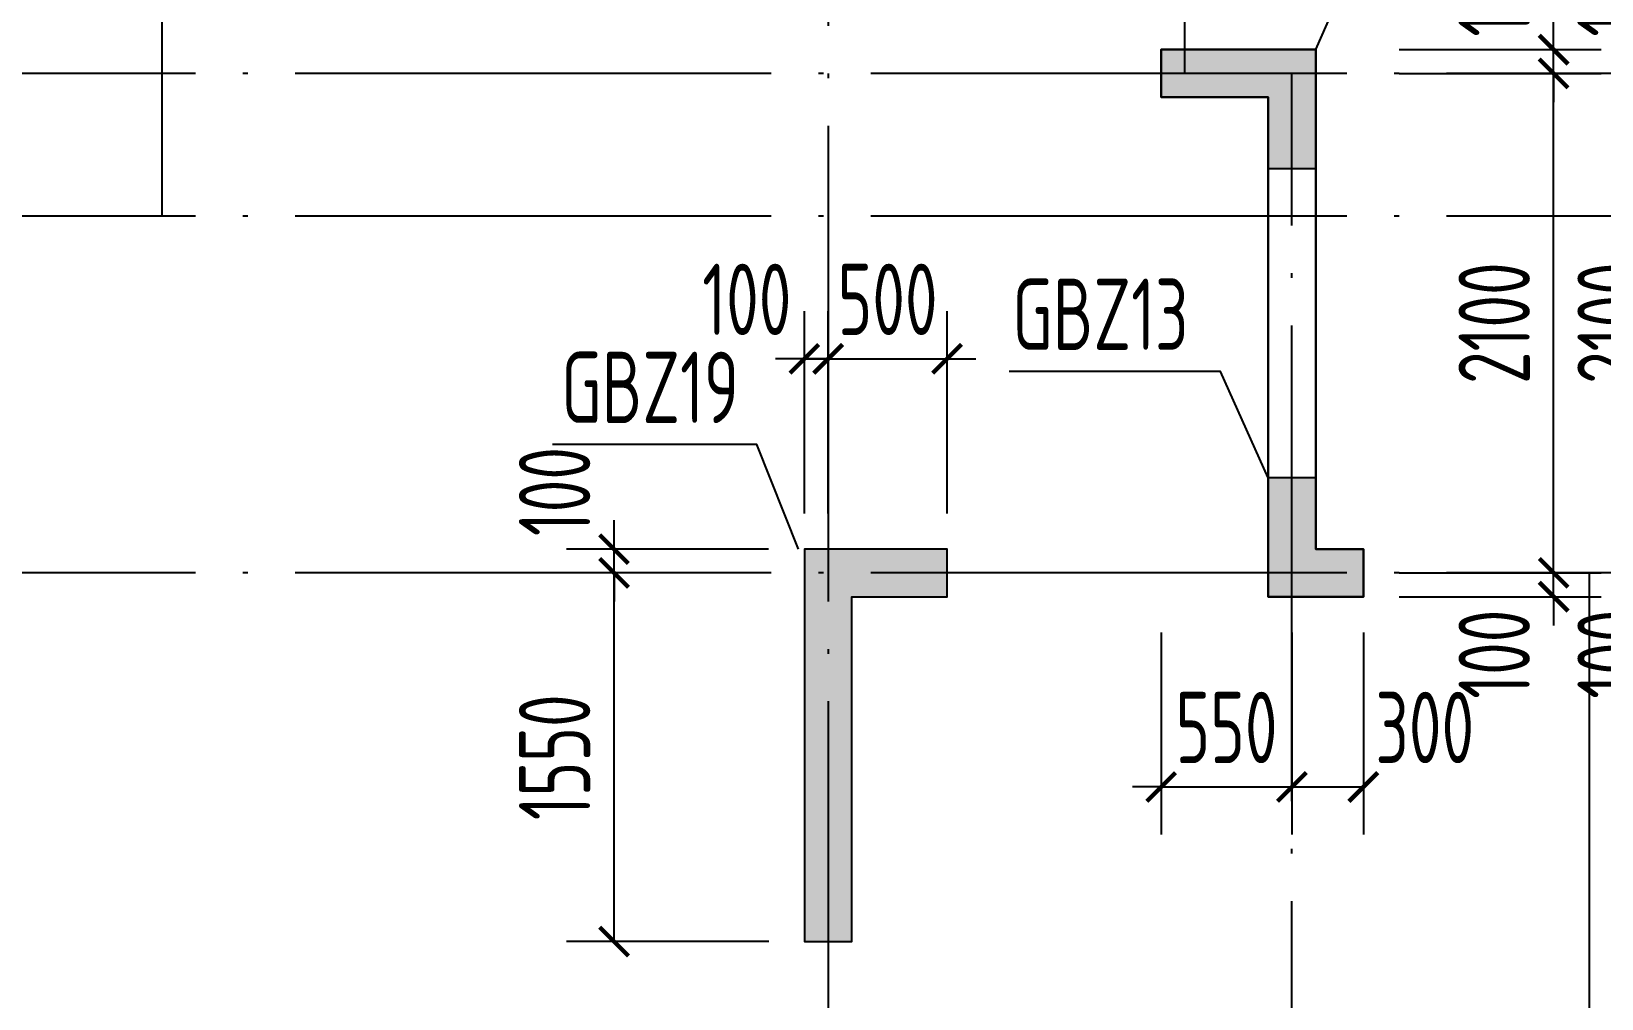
# Model space of a CAD drawing. Extents: x -668857 to 154266, y -275694 to 291306.
# Drawn here: x -308792 to -302191, y 206455 to 210522 of the extents above; entities that cross this region are included whole.
import ezdxf
from ezdxf.enums import TextEntityAlignment as Align

# ---------------------------------------------------------------- set-up
doc = ezdxf.new("R2010")
doc.units = 0
doc.header["$LTSCALE"] = 1000
doc.linetypes.add('DOTE', pattern=[2.42, 2, -0.2, 0.02, -0.2])
doc.layers.get('0').update_dxf_attribs({"linetype": 'CONTINUOUS'})
doc.layers.get('DEFPOINTS').update_dxf_attribs({"linetype": 'CONTINUOUS'})
for name, color, linetype in [('A-DOTE', 10, 'DOTE'), ('COLU_DE_TEXT', 7, 'CONTINUOUS'), ('LABEL', 1, 'CONTINUOUS'), ('S-Q墙实线', 6, 'CONTINUOUS'), ('S-Q墙标注', 3, 'CONTINUOUS'), ('S-X详图填充', 252, 'CONTINUOUS'), ('S-X详图实线', 4, 'CONTINUOUS')]:
    doc.layers.add(name, color=color, linetype=linetype)
doc.styles.add('TSSD_REIN', font='tssdeng.shx', dxfattribs={"width": 0.7, "height": 300, "bigfont": 'tssdchn.shx'})
doc.styles.add('结构文字', font='zstxt.shx', dxfattribs={"width": 0.7, "bigfont": 'zshz.shx'})
doc.dimstyles.new('STRUCK', dxfattribs={"dimtxt": 400, "dimasz": 121, "dimexe": 200, "dimexo": 150, "dimgap": 115, "dimtad": 1, "dimdec": 0, "dimdsep": 46, "dimtxsty": '结构文字', "dimblk": 'ARCHTICK', "dimcen": 400, "dimclrd": 3, "dimclre": 3, "dimclrt": 7, "dimadec": 0, "dimazin": 0, "dimtfac": 1, "dimtdec": 0, "dimtix": 1, "dimtmove": 2, "dimatfit": 3, "dimldrblk": '_DIMX', "dimfxl": 0, "dimtolj": 1, "dimtzin": 0, "dimarcsym": 0})

# ---------------------------------------------------------------- blocks, each defined once
blk = doc.blocks.new('20210726.16350016')
at = {"layer": 'A-DOTE'}
for p, q in [((36100, 10900), (36100, 21100)), ((38900.2, 13700), (38900, 3600)), ((40400, 11500), (40400, 13100)), ((55600, 11500), (3600, 11500)), ((40850, 3600), (40850, 11500)), ((55600, 10900), (3600, 10900)), ((55600, 9400), (3600, 9400)), ((42100, 9400), (42100, 3600))]:
    blk.add_line(p, q, dxfattribs=at)
blk = doc.blocks.new('_ArchTick')
at = {"color": 0, "linetype": 'ByBlock', "const_width": 0.15}
blk.add_lwpolyline([(-0.5, -0.5), (0.5, 0.5)], dxfattribs=at)
blk = doc.blocks.new('*D674')
at = {"layer": 'DEFPOINTS', "color": 0}
for p in [(-304042.4, 208145.4), (-303492.3, 208145.4), (-303492.3, 207345.4)]:
    blk.add_point(p, dxfattribs=at)
at = {"layer": 'S-Q墙标注', "color": 3, "lineweight": -2}
for p, q in [((-304042.4, 207995.4), (-304042.4, 207145.4)), ((-303492.3, 207995.4), (-303492.3, 207145.4)), ((-304042.4, 207345.4), (-304163.4, 207345.4)), ((-304042.4, 207345.4), (-303492.3, 207345.4)), ((-303492.3, 207345.4), (-303371.3, 207345.4))]:
    blk.add_line(p, q, dxfattribs=at)
at = {"layer": 'S-Q墙标注', "color": 3, "lineweight": -2, "xscale": 121, "yscale": 121, "zscale": 121}
blk.add_blockref('_ArchTick', (-304042.4, 207345.4), dxfattribs=at)
at = {"layer": 'S-Q墙标注', "color": 3, "lineweight": -2, "xscale": 121, "yscale": 121, "zscale": 121, "rotation": 180}
blk.add_blockref('_ArchTick', (-303492.3, 207345.4), dxfattribs=at)
at = {"layer": 'S-Q墙标注', "color": 7, "insert": (-303767.4, 207595.4), "char_height": 300, "attachment_point": 5, "style": 'TSSD_REIN'}
blk.add_mtext('\\A1;550', dxfattribs=at)
blk = doc.blocks.new('_DIMX')
blk.add_line((-150, 0), (150, 0))
at = {"const_width": 50}
blk.add_lwpolyline([(-70, -70), (70, 70)], dxfattribs=at)
blk = doc.blocks.new('*D675')
at = {"layer": 'DEFPOINTS', "color": 0}
for p in [(-303492.3, 208145.4), (-303192.3, 208145.4), (-303192.3, 207345.4)]:
    blk.add_point(p, dxfattribs=at)
at = {"layer": 'S-Q墙标注', "color": 3, "lineweight": -2}
for p, q in [((-303492.3, 207995.4), (-303492.3, 207145.4)), ((-303192.3, 207995.4), (-303192.3, 207145.4)), ((-303492.3, 207345.4), (-303192.3, 207345.4))]:
    blk.add_line(p, q, dxfattribs=at)
at = {"layer": 'S-Q墙标注', "color": 3, "lineweight": -2, "xscale": 121, "yscale": 121, "zscale": 121, "rotation": 180}
blk.add_blockref('_ArchTick', (-303492.3, 207345.4), dxfattribs=at)
at = {"layer": 'S-Q墙标注', "color": 3, "lineweight": -2, "xscale": 121, "yscale": 121, "zscale": 121}
blk.add_blockref('_ArchTick', (-303192.3, 207345.4), dxfattribs=at)
at = {"layer": 'S-Q墙标注', "color": 7, "insert": (-302934.2, 207595.4), "char_height": 300, "attachment_point": 5, "style": 'TSSD_REIN'}
blk.add_mtext('\\A1;300', dxfattribs=at)
blk = doc.blocks.new('*D716')
at = {"layer": 'DEFPOINTS', "color": 0}
for p in [(-306342.3, 208245.4), (-305542.3, 208245.4), (-305542.2, 206695.1)]:
    blk.add_point(p, dxfattribs=at)
at = {"layer": 'S-Q墙标注', "color": 3, "lineweight": -2}
for p, q in [((-305692.3, 208245.4), (-306542.3, 208245.4)), ((-306342.3, 206695.1), (-306342.3, 208245.4)), ((-305692.2, 206695.1), (-306542.3, 206695.1))]:
    blk.add_line(p, q, dxfattribs=at)
at = {"layer": 'S-Q墙标注', "color": 3, "lineweight": -2, "xscale": 121, "yscale": 121, "zscale": 121}
for p, rotation in [((-306342.3, 208245.4), 90), ((-306342.3, 206695.1), 270)]:
    blk.add_blockref('_ArchTick', p, dxfattribs=dict(at, rotation=rotation))
at = {"layer": 'S-Q墙标注', "color": 7, "insert": (-306592.3, 207470.2), "char_height": 300, "attachment_point": 5, "rotation": 90, "style": 'TSSD_REIN'}
blk.add_mtext('\\A1;1550', dxfattribs=at)
blk = doc.blocks.new('*D717')
at = {"layer": 'DEFPOINTS', "color": 0}
for p in [(-306342.3, 208345.4), (-305542.3, 208345.4), (-305542.3, 208245.4)]:
    blk.add_point(p, dxfattribs=at)
at = {"layer": 'S-Q墙标注', "color": 3, "lineweight": -2}
for p, q in [((-306342.3, 208345.4), (-306342.3, 208466.4)), ((-305692.3, 208345.4), (-306542.3, 208345.4)), ((-306342.3, 208245.4), (-306342.3, 208345.4)), ((-305692.3, 208245.4), (-306542.3, 208245.4)), ((-306342.3, 208245.4), (-306342.3, 208124.4))]:
    blk.add_line(p, q, dxfattribs=at)
at = {"layer": 'S-Q墙标注', "color": 3, "lineweight": -2, "xscale": 121, "yscale": 121, "zscale": 121}
for p, rotation in [((-306342.3, 208345.4), 270), ((-306342.3, 208245.4), 90)]:
    blk.add_blockref('_ArchTick', p, dxfattribs=dict(at, rotation=rotation))
at = {"layer": 'S-Q墙标注', "color": 7, "insert": (-306592.3, 208587.3), "char_height": 300, "attachment_point": 5, "rotation": 90, "style": 'TSSD_REIN'}
blk.add_mtext('\\A1;100', dxfattribs=at)
blk = doc.blocks.new('*D718')
at = {"layer": 'DEFPOINTS', "color": 0}
for p in [(-305442.2, 209145.4), (-305542.2, 208345.4), (-305442.2, 208345.4)]:
    blk.add_point(p, dxfattribs=at)
at = {"layer": 'S-Q墙标注', "color": 3, "lineweight": -2}
for p, q in [((-305542.2, 208495.4), (-305542.2, 209345.4)), ((-305442.2, 208495.4), (-305442.2, 209345.4)), ((-305542.2, 209145.4), (-305663.2, 209145.4)), ((-305542.2, 209145.4), (-305442.2, 209145.4)), ((-305442.2, 209145.4), (-305321.2, 209145.4))]:
    blk.add_line(p, q, dxfattribs=at)
at = {"layer": 'S-Q墙标注', "color": 3, "lineweight": -2, "xscale": 121, "yscale": 121, "zscale": 121}
blk.add_blockref('_ArchTick', (-305542.2, 209145.4), dxfattribs=at)
at = {"layer": 'S-Q墙标注', "color": 3, "lineweight": -2, "xscale": 121, "yscale": 121, "zscale": 121, "rotation": 180}
blk.add_blockref('_ArchTick', (-305442.2, 209145.4), dxfattribs=at)
at = {"layer": 'S-Q墙标注', "color": 7, "insert": (-305784.1, 209395.4), "char_height": 300, "attachment_point": 5, "style": 'TSSD_REIN'}
blk.add_mtext('\\A1;100', dxfattribs=at)
blk = doc.blocks.new('*D719')
at = {"layer": 'DEFPOINTS', "color": 0}
for p in [(-304942.3, 209145.4), (-305442.2, 208345.4), (-304942.3, 208345.4)]:
    blk.add_point(p, dxfattribs=at)
at = {"layer": 'S-Q墙标注', "color": 3, "lineweight": -2}
for p, q in [((-305442.2, 208495.4), (-305442.2, 209345.4)), ((-304942.3, 208495.4), (-304942.3, 209345.4)), ((-305442.2, 209145.4), (-305563.2, 209145.4)), ((-305442.2, 209145.4), (-304942.3, 209145.4)), ((-304942.3, 209145.4), (-304821.3, 209145.4))]:
    blk.add_line(p, q, dxfattribs=at)
at = {"layer": 'S-Q墙标注', "color": 3, "lineweight": -2, "xscale": 121, "yscale": 121, "zscale": 121}
blk.add_blockref('_ArchTick', (-305442.2, 209145.4), dxfattribs=at)
at = {"layer": 'S-Q墙标注', "color": 3, "lineweight": -2, "xscale": 121, "yscale": 121, "zscale": 121, "rotation": 180}
blk.add_blockref('_ArchTick', (-304942.3, 209145.4), dxfattribs=at)
at = {"layer": 'S-Q墙标注', "color": 7, "insert": (-305192.2, 209395.4), "char_height": 300, "attachment_point": 5, "style": 'TSSD_REIN'}
blk.add_mtext('\\A1;500', dxfattribs=at)
blk = doc.blocks.new('*D726')
at = {"layer": 'DEFPOINTS', "color": 0}
for p in [(-303192.3, 208245.4), (-302392.3, 208245.4), (-303192.3, 208145.4)]:
    blk.add_point(p, dxfattribs=at)
at = {"layer": 'S-Q墙标注', "color": 3, "lineweight": -2}
for p, q in [((-302392.3, 208245.4), (-302392.3, 208366.4)), ((-303042.3, 208245.4), (-302192.3, 208245.4)), ((-302392.3, 208145.4), (-302392.3, 208245.4)), ((-303042.3, 208145.4), (-302192.3, 208145.4)), ((-302392.3, 208145.4), (-302392.3, 208024.4))]:
    blk.add_line(p, q, dxfattribs=at)
at = {"layer": 'S-Q墙标注', "color": 3, "lineweight": -2, "xscale": 121, "yscale": 121, "zscale": 121}
for p, rotation in [((-302392.3, 208245.4), 270), ((-302392.3, 208145.4), 90)]:
    blk.add_blockref('_ArchTick', p, dxfattribs=dict(at, rotation=rotation))
at = {"layer": 'S-Q墙标注', "color": 7, "insert": (-302642.3, 207903.5), "char_height": 300, "attachment_point": 5, "rotation": 90, "style": 'TSSD_REIN'}
blk.add_mtext('\\A1;100', dxfattribs=at)
blk = doc.blocks.new('*D727')
at = {"layer": 'DEFPOINTS', "color": 0}
for p in [(-303192.3, 210345.4), (-302392.3, 210345.4), (-303192.3, 208245.4)]:
    blk.add_point(p, dxfattribs=at)
at = {"layer": 'S-Q墙标注', "color": 3, "lineweight": -2}
for p, q in [((-303042.3, 210345.4), (-302192.3, 210345.4)), ((-302392.3, 208245.4), (-302392.3, 210345.4)), ((-303042.3, 208245.4), (-302192.3, 208245.4))]:
    blk.add_line(p, q, dxfattribs=at)
at = {"layer": 'S-Q墙标注', "color": 3, "lineweight": -2, "xscale": 121, "yscale": 121, "zscale": 121}
for p, rotation in [((-302392.3, 210345.4), 90), ((-302392.3, 208245.4), 270)]:
    blk.add_blockref('_ArchTick', p, dxfattribs=dict(at, rotation=rotation))
at = {"layer": 'S-Q墙标注', "color": 7, "insert": (-302642.3, 209295.4), "char_height": 300, "attachment_point": 5, "rotation": 90, "style": 'TSSD_REIN'}
blk.add_mtext('\\A1;2100', dxfattribs=at)
blk = doc.blocks.new('*D728')
at = {"layer": 'DEFPOINTS', "color": 0}
for p in [(-303192.3, 210445.4), (-302392.3, 210445.4), (-303192.3, 210345.4)]:
    blk.add_point(p, dxfattribs=at)
at = {"layer": 'S-Q墙标注', "color": 3, "lineweight": -2}
for p, q in [((-302392.3, 210445.4), (-302392.3, 210566.4)), ((-303042.3, 210445.4), (-302192.3, 210445.4)), ((-302392.3, 210345.4), (-302392.3, 210445.4)), ((-303042.3, 210345.4), (-302192.3, 210345.4)), ((-302392.3, 210345.4), (-302392.3, 210224.4))]:
    blk.add_line(p, q, dxfattribs=at)
at = {"layer": 'S-Q墙标注', "color": 3, "lineweight": -2, "xscale": 121, "yscale": 121, "zscale": 121}
for p, rotation in [((-302392.3, 210445.4), 270), ((-302392.3, 210345.4), 90)]:
    blk.add_blockref('_ArchTick', p, dxfattribs=dict(at, rotation=rotation))
at = {"layer": 'S-Q墙标注', "color": 7, "insert": (-302642.3, 210687.3), "char_height": 300, "attachment_point": 5, "rotation": 90, "style": 'TSSD_REIN'}
blk.add_mtext('\\A1;100', dxfattribs=at)
blk = doc.blocks.new('*D729')
at = {"layer": 'DEFPOINTS', "color": 0}
for p in [(-301892.3, 208245.4), (-301092.3, 208245.4), (-301092.3, 208145.4)]:
    blk.add_point(p, dxfattribs=at)
at = {"layer": 'S-Q墙标注', "color": 3, "lineweight": -2}
for p, q in [((-301892.3, 208245.4), (-301892.3, 208366.4)), ((-301242.3, 208245.4), (-302092.3, 208245.4)), ((-301892.3, 208145.4), (-301892.3, 208245.4)), ((-301242.3, 208145.4), (-302092.3, 208145.4)), ((-301892.3, 208145.4), (-301892.3, 208024.4))]:
    blk.add_line(p, q, dxfattribs=at)
at = {"layer": 'S-Q墙标注', "color": 3, "lineweight": -2, "xscale": 121, "yscale": 121, "zscale": 121}
for p, rotation in [((-301892.3, 208245.4), 270), ((-301892.3, 208145.4), 90)]:
    blk.add_blockref('_ArchTick', p, dxfattribs=dict(at, rotation=rotation))
at = {"layer": 'S-Q墙标注', "color": 7, "insert": (-302142.3, 207903.5), "char_height": 300, "attachment_point": 5, "rotation": 90, "style": 'TSSD_REIN'}
blk.add_mtext('\\A1;100', dxfattribs=at)
blk = doc.blocks.new('*D730')
at = {"layer": 'DEFPOINTS', "color": 0}
for p in [(-301892.3, 210345.4), (-301092.3, 210345.4), (-301092.3, 208245.4)]:
    blk.add_point(p, dxfattribs=at)
at = {"layer": 'S-Q墙标注', "color": 3, "lineweight": -2}
for p, q in [((-301242.3, 210345.4), (-302092.3, 210345.4)), ((-301892.3, 208245.4), (-301892.3, 210345.4)), ((-301242.3, 208245.4), (-302092.3, 208245.4))]:
    blk.add_line(p, q, dxfattribs=at)
at = {"layer": 'S-Q墙标注', "color": 3, "lineweight": -2, "xscale": 121, "yscale": 121, "zscale": 121}
for p, rotation in [((-301892.3, 210345.4), 90), ((-301892.3, 208245.4), 270)]:
    blk.add_blockref('_ArchTick', p, dxfattribs=dict(at, rotation=rotation))
at = {"layer": 'S-Q墙标注', "color": 7, "insert": (-302142.3, 209295.4), "char_height": 300, "attachment_point": 5, "rotation": 90, "style": 'TSSD_REIN'}
blk.add_mtext('\\A1;2100', dxfattribs=at)
blk = doc.blocks.new('*D731')
at = {"layer": 'DEFPOINTS', "color": 0}
for p in [(-301892.3, 210445.4), (-301092.3, 210445.4), (-301092.3, 210345.4)]:
    blk.add_point(p, dxfattribs=at)
at = {"layer": 'S-Q墙标注', "color": 3, "lineweight": -2}
for p, q in [((-301892.3, 210445.4), (-301892.3, 210566.4)), ((-301242.3, 210445.4), (-302092.3, 210445.4)), ((-301892.3, 210345.4), (-301892.3, 210445.4)), ((-301242.3, 210345.4), (-302092.3, 210345.4)), ((-301892.3, 210345.4), (-301892.3, 210224.4))]:
    blk.add_line(p, q, dxfattribs=at)
at = {"layer": 'S-Q墙标注', "color": 3, "lineweight": -2, "xscale": 121, "yscale": 121, "zscale": 121}
for p, rotation in [((-301892.3, 210445.4), 270), ((-301892.3, 210345.4), 90)]:
    blk.add_blockref('_ArchTick', p, dxfattribs=dict(at, rotation=rotation))
at = {"layer": 'S-Q墙标注', "color": 7, "insert": (-302142.3, 210687.3), "char_height": 300, "attachment_point": 5, "rotation": 90, "style": 'TSSD_REIN'}
blk.add_mtext('\\A1;100', dxfattribs=at)

msp = doc.modelspace()

# ---------------------------------------------------------------- hatches: boundary and pattern name
at = {"layer": 'S-X详图填充'}
h = msp.add_hatch(color=256, dxfattribs=at)
h.dxf.hatch_style = 1
h.paths.add_polyline_path([(-303592.34, 209945.42), (-303392.34, 209945.42), (-303392.34, 210445.42), (-304042.34, 210445.42), (-304042.34, 210245.42), (-303592.34, 210245.42)])
h = msp.add_hatch(color=256, dxfattribs=at)
h.dxf.hatch_style = 1
h.paths.add_polyline_path([(-303392.34, 208645.42), (-303592.34, 208645.42), (-303592.34, 208145.42), (-303192.34, 208145.42), (-303192.34, 208345.42), (-303392.34, 208345.42)])
h = msp.add_hatch(color=256, dxfattribs=at)
h.dxf.hatch_style = 1
h.paths.add_polyline_path([(-305542.23, 206695.11), (-305342.23, 206695.11), (-305342.19, 208145.37), (-304942.19, 208145.37), (-304942.19, 208345.37), (-305542.19, 208345.37)])

# ---------------------------------------------------------------- linework, layer by layer
at = {"layer": 'LABEL'}
for points in [[(-303392.38, 210445.42), (-303192.38, 210901.4), (-302336.35, 210901.4)], [(-303592.33, 208645.42), (-303792.33, 209092.77), (-304681.36, 209092.77)], [(-305567.09, 208345.39), (-305742.09, 208785.39), (-306601.52, 208785.39)]]:
    msp.add_lwpolyline(points, dxfattribs=at)
at = {"layer": 'S-Q墙实线'}
for points in [[(-303392.33, 210445.39), (-304042.39, 210445.39), (-304042.39, 210245.39), (-303592.33, 210245.39), (-303592.33, 208145.39), (-303192.33, 208145.39), (-303192.33, 208345.39), (-303392.33, 208345.39)], [(-305342.19, 206695.11), (-305342.19, 208145.37), (-304942.19, 208145.37), (-304942.19, 208345.37), (-305542.19, 208345.37), (-305542.19, 206695.11)]]:
    msp.add_lwpolyline(points, close=True, dxfattribs=at)
at = {"layer": 'S-Q墙实线', "ltscale": 0.5}
msp.add_lwpolyline([(-304042.33, 210445.39), (-303392.33, 210445.39), (-303392.33, 208345.39), (-303192.33, 208345.39), (-303192.33, 208145.39), (-303592.33, 208145.39), (-303592.33, 210245.39), (-304042.33, 210245.39), (-304042.33, 210445.39)], dxfattribs=at)
at = {"layer": 'S-X详图实线'}
for points in [[(-303592.34, 209945.42), (-303392.34, 209945.42), (-303392.34, 210445.42), (-304042.34, 210445.42), (-304042.34, 210245.42), (-303592.34, 210245.42), (-303592.34, 209945.42)], [(-303392.34, 208645.42), (-303592.34, 208645.42), (-303592.34, 208145.42), (-303192.34, 208145.42), (-303192.34, 208345.42), (-303392.34, 208345.42), (-303392.34, 208645.42)], [(-305542.23, 206695.11), (-305342.23, 206695.11), (-305342.19, 208145.37), (-304942.19, 208145.37), (-304942.19, 208345.37), (-305542.19, 208345.37), (-305542.23, 206695.11)]]:
    msp.add_lwpolyline(points, close=True, dxfattribs=at)

# ---------------------------------------------------------------- block references
at = {"layer": 'A-DOTE'}
msp.add_blockref('20210726.16350016', (-344342.33, 198845.35), dxfattribs=at)

# ---------------------------------------------------------------- texts
at = {"layer": 'COLU_DE_TEXT', "style": 'TSSD_REIN', "width": 0.7}
for s, p in [('GBZ13', (-304667.72, 209092.77)), ('GBZ19', (-306563.89, 208785.39))]:
    msp.add_text(s, height=300, dxfattribs=at).set_placement(p, align=Align.BOTTOM_LEFT)

# ---------------------------------------------------------------- dimensions: what is measured, and where the dimension line sits
at = {"layer": 'S-Q墙标注'}
for base, p1, p2, picture, middle in [((-302392.33, 210445.39), (-303192.33, 210345.39), (-303192.33, 210445.39), '*D728', (-302642.33, 210687.32)), ((-301892.33, 210445.39), (-301092.33, 210345.39), (-301092.33, 210445.39), '*D731', (-302142.33, 210687.32)), ((-306342.3, 208345.37), (-305542.3, 208245.37), (-305542.3, 208345.37), '*D717', (-306592.3, 208587.29)), ((-302392.33, 208245.39), (-303192.33, 208145.39), (-303192.33, 208245.39), '*D726', (-302642.33, 207903.47)), ((-301892.33, 208245.39), (-301092.33, 208145.39), (-301092.33, 208245.39), '*D729', (-302142.33, 207903.47))]:
    dim = msp.add_linear_dim(base=base, p1=p1, p2=p2, angle=90, dimstyle='STRUCK', override={"dimtxt": 300, "dimgap": 100, "dimtxsty": 'TSSD_REIN'}, dxfattribs=at)
    dim.commit()
    dim.dimension.update_dxf_attribs({"geometry": picture, "text_midpoint": middle, "dimtype": 160})
for base, p1, p2, picture, middle in [((-302392.33, 210345.39), (-303192.33, 208245.39), (-303192.33, 210345.39), '*D727', (-302642.33, 209295.39)), ((-301892.33, 210345.39), (-301092.33, 208245.39), (-301092.33, 210345.39), '*D730', (-302142.33, 209295.39)), ((-306342.3, 208245.37), (-305542.19, 206695.11), (-305542.3, 208245.37), '*D716', (-306592.3, 207470.24))]:
    dim = msp.add_linear_dim(base=base, p1=p1, p2=p2, angle=90, dimstyle='STRUCK', override={"dimtxt": 300, "dimgap": 100, "dimtxsty": 'TSSD_REIN'}, dxfattribs=at)
    dim.commit()
    dim.dimension.update_dxf_attribs({"geometry": picture, "text_midpoint": middle})
for base, p1, p2, picture, middle in [((-305442.19, 209145.37), (-305542.19, 208345.37), (-305442.19, 208345.37), '*D718', (-305784.11, 209395.37)), ((-303192.33, 207345.39), (-303492.33, 208145.39), (-303192.33, 208145.39), '*D675', (-302934.25, 207595.39))]:
    dim = msp.add_linear_dim(base=base, p1=p1, p2=p2, dimstyle='STRUCK', override={"dimtxt": 300, "dimgap": 100, "dimtxsty": 'TSSD_REIN'}, dxfattribs=at)
    dim.commit()
    dim.dimension.update_dxf_attribs({"geometry": picture, "text_midpoint": middle, "dimtype": 160})
for base, p1, p2, picture, middle in [((-304942.28, 209145.37), (-305442.19, 208345.37), (-304942.28, 208345.37), '*D719', (-305192.23, 209395.37)), ((-303492.33, 207345.39), (-304042.39, 208145.39), (-303492.33, 208145.39), '*D674', (-303767.36, 207595.39))]:
    dim = msp.add_linear_dim(base=base, p1=p1, p2=p2, dimstyle='STRUCK', override={"dimtxt": 300, "dimgap": 100, "dimtxsty": 'TSSD_REIN'}, dxfattribs=at)
    dim.commit()
    dim.dimension.update_dxf_attribs({"geometry": picture, "text_midpoint": middle})

doc.saveas('drawing.dxf')
